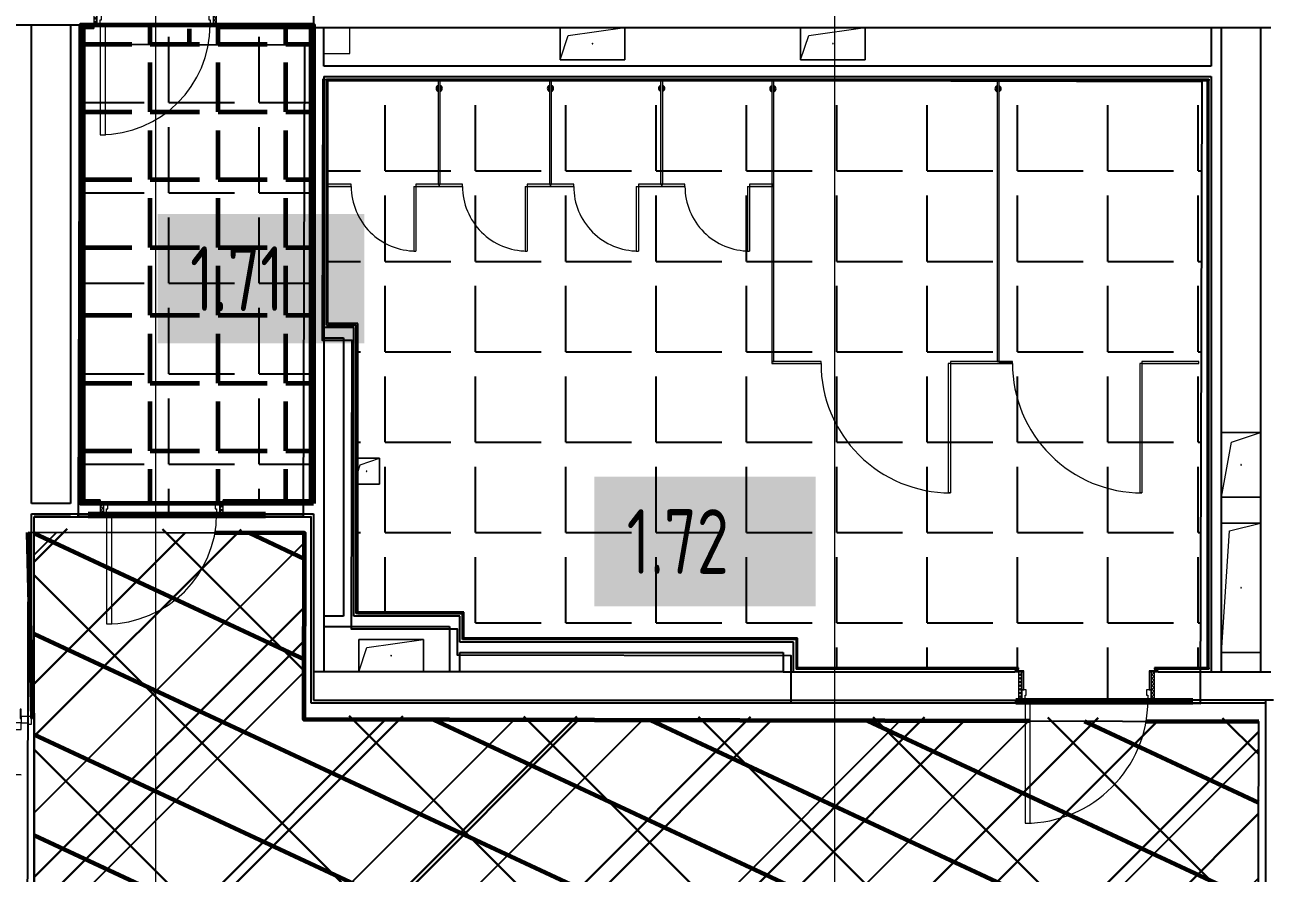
# Model space of a CAD drawing. Header units: millimetres. Extents: x -164500 to 426394, y -23753 to 102118.
# Drawn here: x 109763 to 119374, y 3708 to 10264 of the extents above; entities that cross this region are included whole.
import ezdxf

# ---------------------------------------------------------------- set-up
doc = ezdxf.new("R2010")
doc.units = ezdxf.units.MM
for name, color, linetype, lineweight in [('0) шлифовка', 5, 'Continuous', 60), ('1.4) Плинтус ПЛ-4', 6, 'Continuous', 60), ('284 стык. профилей', 1, 'Continuous', 120), ('459 плитка КР3', 150, 'Continuous', 60), ('5.2) Л-1 Линолеум', 100, 'Continuous', 30), ('7.1) НЗ Стяжка на теплый пол', 160, 'Continuous', 30), ('A-DOOR-2', 7, 'Continuous', 5), ('A-DOOR-FRAM-2', 7, 'Continuous', 5), ('A-FLOR', 7, 'Continuous', 9), ('A-GENM', 7, 'Continuous', 9), ('A-GENM-1', 7, 'Continuous', 20), ('Оси', 7, 'Continuous', 9)]:
    doc.layers.add(name, color=color, linetype=linetype, lineweight=lineweight)
for name, color, linetype in [('1.1) плитка  КР1', 40, 'Continuous'), ('1.2) плитка КР3', 160, 'Continuous'), ('2) защита вин плитк', 6, 'Continuous'), ('3.2.1) Нал-ой пол 4 вып', 3, 'Continuous')]:
    doc.layers.add(name, color=color, linetype=linetype)
doc.layers.add('A-DOOR-1', color=7, linetype='Continuous', lineweight=5, true_color=0xc0c0c0)
doc.layers.add('A-DOOR-FRAM-1', color=7, linetype='Continuous', lineweight=5, true_color=0xc0c0c0)
doc.styles.add('СПДС', font='ГОСТ тип А.ttf', dxfattribs={"width": 0.9})

# ---------------------------------------------------------------- blocks, each defined once
blk = doc.blocks.new('110_Дверь_СКБ_1Ст_Внутренняя1 - Д-8 950x2100h_охрана-V22-Объем проектирования 1 этажа')
at = {"layer": 'A-DOOR-2'}
h = blk.add_hatch(dxfattribs=at)
h.set_pattern_fill('FP_33', color=256, style=0, pattern_type=2)
h.set_pattern_definition([(135, (1826.41, 164.685), (-14.14214, -14.14214), []), (225, (1826.41, 164.685), (14.14214, -14.14214), [])])
h.paths.add_polyline_path([(487.5, 100), (462.5, 100), (462.5, -100), (487.5, -100), (487.5, 13.7)])
at = {"layer": 'A-DOOR-FRAM-2'}
h = blk.add_hatch(dxfattribs=at)
h.set_pattern_fill('FP_34', color=256, style=0, pattern_type=2)
h.set_pattern_definition([(45, (-296.384, 164.685), (-14.1421, 14.1421), []), (135, (-296.384, 164.685), (-14.1421, -14.1421), [])])
h.paths.add_polyline_path([(-437.5, 100), (-462.5, 100), (-462.5, -100), (-437.5, -100), (-437.5, 16.5)])
at = {"layer": 'A-DOOR-1'}
for p, q in [((437.5, 950), (397.5, 950)), ((397.5, 950), (397.5, 100)), ((437.5, 100), (437.5, 950)), ((397.5, 100), (437.5, 100))]:
    blk.add_line(p, q, dxfattribs=at)
blk.add_arc((437.5, 100), 850, 90, 180, dxfattribs=at)
at = {"layer": 'A-DOOR-FRAM-1'}
for p, q in [((-422.5, 108), (-492.5, 108)), ((-492.5, 108), (-492.5, 100)), ((-492.5, 100), (-422.5, 100)), ((-437.5, 100), (-462.5, 100)), ((-462.5, 100), (-462.5, -100)), ((-412.5, 100), (-437.5, 100)), ((-437.5, 100), (-437.5, 20)), ((-437.5, -100), (-437.5, 100)), ((-422.5, 100), (-437.5, 100)), ((-437.5, 100), (-437.5, 99)), ((-437.5, 99), (-422.5, 99)), ((-422.5, 100), (-422.5, 108)), ((-422.5, 99), (-422.5, 100)), ((-412.5, 60), (-412.5, 100)), ((437.5, 100), (437.5, 60)), ((462.5, 100), (437.5, 100)), ((517.5, 108), (447.5, 108)), ((447.5, 108), (447.5, 100)), ((462.5, 100), (447.5, 100)), ((447.5, 100), (447.5, 99)), ((447.5, 100), (517.5, 100)), ((447.5, 99), (462.5, 99)), ((462.5, 20), (462.5, 100)), ((487.5, 100), (462.5, 100)), ((462.5, 100), (462.5, -100)), ((462.5, 99), (462.5, 100)), ((487.5, -100), (487.5, 100)), ((517.5, 100), (517.5, 108)), ((-437.5, 20), (-402.5, 20)), ((-422.5, 20), (-437.5, 20)), ((-437.5, 20), (-437.5, -100)), ((-422.5, -100), (-422.5, 20)), ((-402.5, 60), (-412.5, 60)), ((-402.5, 20), (-402.5, 60)), ((437.5, 60), (427.5, 60)), ((427.5, 60), (427.5, 20)), ((427.5, 20), (462.5, 20)), ((462.5, 20), (447.5, 20)), ((447.5, 20), (447.5, -100)), ((462.5, -100), (462.5, 20)), ((-422.5, -100), (-492.5, -100)), ((-492.5, -100), (-492.5, -108)), ((-492.5, -108), (-422.5, -108)), ((-462.5, -100), (-437.5, -100)), ((-437.5, -100), (-422.5, -100)), ((-422.5, -108), (-422.5, -100)), ((447.5, -100), (462.5, -100)), ((517.5, -100), (447.5, -100)), ((447.5, -100), (447.5, -108)), ((447.5, -108), (517.5, -108)), ((462.5, -100), (487.5, -100)), ((517.5, -108), (517.5, -100))]:
    blk.add_line(p, q, dxfattribs=at)
blk = doc.blocks.new('110_Дверь_СКБ_1Ст_Внутренняя1 - Д-8 950x2100h_охрана-32224770-Объем проектирования 1 этажа')
at = {"layer": 'A-DOOR-2'}
h = blk.add_hatch(dxfattribs=at)
h.set_pattern_fill('FP_35', color=256, style=0, pattern_type=2)
h.set_pattern_definition([(135, (1826.41, 104.685), (-14.14214, -14.14214), []), (225, (1826.41, 104.685), (14.14214, -14.14214), [])])
h.paths.add_polyline_path([(462.5, 40), (462.5, -40), (487.5, -40), (486.7, 40)])
at = {"layer": 'A-DOOR-FRAM-2'}
h = blk.add_hatch(dxfattribs=at)
h.set_pattern_fill('FP_36', color=256, style=0, pattern_type=2)
h.set_pattern_definition([(45, (-296.384, 104.685), (-14.1421, 14.1421), []), (135, (-296.384, 104.685), (-14.1421, -14.1421), [])])
h.paths.add_polyline_path([(-437.5, 40), (-462.5, 40), (-462.5, -40), (-437.5, -39.4), (-437.5, 39.4)])
at = {"layer": 'A-DOOR-1'}
for p, q in [((437.5, 890), (397.5, 890)), ((397.5, 890), (397.5, 40)), ((437.5, 40), (437.5, 890)), ((397.5, 40), (437.5, 40))]:
    blk.add_line(p, q, dxfattribs=at)
blk.add_arc((437.5, 40), 850, 90, 180, dxfattribs=at)
at = {"layer": 'A-DOOR-FRAM-1'}
for p, q in [((-422.5, 48), (-492.5, 48)), ((-492.5, 48), (-492.5, 40)), ((-492.5, 40), (-422.5, 40)), ((-437.5, 40), (-462.5, 40)), ((-462.5, 40), (-462.5, -40)), ((-412.5, 40), (-437.5, 40)), ((-437.5, 40), (-437.5, -40)), ((-437.5, -40), (-437.5, 40)), ((-422.5, 40), (-437.5, 40)), ((-437.5, 40), (-437.5, 39)), ((-437.5, 39), (-422.5, 39)), ((-422.5, 40), (-422.5, 48)), ((-422.5, 39), (-422.5, 40)), ((-412.5, 0), (-412.5, 40)), ((-402.5, 0), (-412.5, 0)), ((-402.5, -40), (-402.5, 0)), ((437.5, 0), (427.5, 0)), ((427.5, 0), (427.5, -40)), ((437.5, 40), (437.5, 0)), ((462.5, 40), (437.5, 40)), ((517.5, 48), (447.5, 48)), ((447.5, 48), (447.5, 40)), ((462.5, 40), (447.5, 40)), ((447.5, 40), (447.5, 39)), ((447.5, 40), (517.5, 40)), ((447.5, 39), (462.5, 39)), ((462.5, -40), (462.5, 40)), ((487.5, 40), (462.5, 40)), ((462.5, 40), (462.5, -40)), ((462.5, 39), (462.5, 40)), ((487.5, -40), (487.5, 40)), ((517.5, 40), (517.5, 48)), ((-422.5, -40), (-492.5, -40)), ((-492.5, -40), (-492.5, -48)), ((-492.5, -48), (-422.5, -48)), ((-462.5, -40), (-437.5, -40)), ((-422.5, -39), (-437.5, -39)), ((-437.5, -39), (-437.5, -40)), ((-437.5, -40), (-402.5, -40)), ((-437.5, -40), (-422.5, -40)), ((-422.5, -40), (-422.5, -39)), ((-422.5, -48), (-422.5, -40)), ((427.5, -40), (462.5, -40)), ((462.5, -39), (447.5, -39)), ((447.5, -39), (447.5, -40)), ((447.5, -40), (462.5, -40)), ((517.5, -40), (447.5, -40)), ((447.5, -40), (447.5, -48)), ((447.5, -48), (517.5, -48)), ((462.5, -40), (462.5, -39)), ((462.5, -40), (487.5, -40)), ((517.5, -48), (517.5, -40))]:
    blk.add_line(p, q, dxfattribs=at)
blk = doc.blocks.new('GM_Отверстие прямоугольное _в плите_ - Отверстие-V82-Объем проектирования 1 этажа')
at = {"layer": 'A-GENM'}
for p, q in [((-250, -125), (-250, 125)), ((-250, 125), (250, 125)), ((250, 125), (-250, 125)), ((-250, 125), (-250, -125)), ((-187.5, 62.5), (250, 125)), ((250, 125), (250, -125)), ((250, -125), (250, 125)), ((-250, -125), (-187.5, 62.5))]:
    blk.add_line(p, q, dxfattribs=at)
for start, end in [(360, 180), (180, 360)]:
    blk.add_arc((0, 0), 2.5, start, end, dxfattribs=at)
blk = doc.blocks.new('GM_Отверстие прямоугольное _в плите_ - Отверстие-V81-Объем проектирования 1 этажа')
at = {"layer": 'A-GENM'}
for p, q in [((-250, -125), (-250, 125)), ((-250, 125), (-250, -125)), ((-187.5, 62.5), (250, 125)), ((250, 125), (250, -125)), ((250, -125), (250, 125)), ((-250, -125), (-187.5, 62.5)), ((250, -125), (-250, -125)), ((-250, -125), (250, -125))]:
    blk.add_line(p, q, dxfattribs=at)
for start, end in [(360, 180), (180, 360)]:
    blk.add_arc((0, 0), 2.5, start, end, dxfattribs=at)
blk = doc.blocks.new('GM_Отверстие прямоугольное _в плите_ - Отверстие-V128-Объем проектирования 1 этажа')
at = {"layer": 'A-GENM'}
for p, q in [((-69, 100), (100, 100)), ((100, 100), (-69, 100)), ((-50, 50), (100, 100)), ((100, 100), (100, -100)), ((100, -100), (100, 100)), ((-69, -7), (-50, 50)), ((100, -100), (-69, -100)), ((-69, -100), (100, -100))]:
    blk.add_line(p, q, dxfattribs=at)
for start, end in [(360, 180), (180, 360)]:
    blk.add_arc((0, 0), 2.5, start, end, dxfattribs=at)
blk = doc.blocks.new('GM_Отверстие прямоугольное _в плите_ - Отверстие-V162-Объем проектирования 1 этажа')
at = {"layer": 'A-GENM'}
for p, q in [((-150, 250), (150, 250)), ((150, 250), (-150, 250)), ((-75, 175), (150, 250)), ((-150, -250), (-75, 175)), ((150, -250), (-150, -250)), ((-150, -250), (150, -250))]:
    blk.add_line(p, q, dxfattribs=at)
for start, end in [(360, 180), (180, 360)]:
    blk.add_arc((0, 0), 2.5, start, end, dxfattribs=at)
blk = doc.blocks.new('GM_Отверстие прямоугольное _в плите_ - Отверстие-V163-Объем проектирования 1 этажа')
at = {"layer": 'A-GENM'}
for p, q in [((-150, 500), (150, 500)), ((150, 500), (-150, 500)), ((-90, 440), (150, 500)), ((-150, -500), (-90, 440)), ((150, -500), (-150, -500)), ((-150, -500), (150, -500))]:
    blk.add_line(p, q, dxfattribs=at)
for start, end in [(360, 180), (180, 360)]:
    blk.add_arc((0, 0), 2.5, start, end, dxfattribs=at)
blk = doc.blocks.new('110_Дверь_СКБ_2Ст - Д-5_п_ Из игровой в коридор-32215844-Объем проектирования 1 этажа')
at = {"layer": 'A-DOOR-1'}
for p, q in [((-637.5, 940), (-637.5, 40)), ((-587.5, 940), (-637.5, 940)), ((-587.5, 40), (-587.5, 940)), ((662.5, 440), (612.5, 440)), ((612.5, 440), (612.5, 40)), ((662.5, 40), (662.5, 440)), ((-637.5, 40), (-587.5, 40)), ((612.5, 40), (662.5, 40))]:
    blk.add_line(p, q, dxfattribs=at)
for centre, radius, start, end in [((-637.5, 40), 900, 0, 90), ((662.5, 40), 400, 90, 180)]:
    blk.add_arc(centre, radius, start, end, dxfattribs=at)
at = {"layer": 'A-DOOR-FRAM-1'}
for p, q in [((-672.5, 48), (-742.5, 48)), ((-742.5, 48), (-742.5, 40)), ((-742.5, 40), (-672.5, 40)), ((-637.5, 40), (-687.5, 40)), ((-687.5, 40), (-687.5, -40)), ((-672.5, 40), (-672.5, 48)), ((-637.5, -10), (-637.5, 40)), ((662.5, 40), (662.5, -10)), ((712.5, 40), (662.5, 40)), ((767.5, 48), (697.5, 48)), ((697.5, 48), (697.5, 40)), ((697.5, 40), (767.5, 40)), ((712.5, -40), (712.5, 40)), ((767.5, 40), (767.5, 48)), ((-672.5, -40), (-742.5, -40)), ((-742.5, -40), (-742.5, -48)), ((-742.5, -48), (-672.5, -48)), ((-672.5, -39), (-687.5, -39)), ((-687.5, -39), (-687.5, -40)), ((-687.5, -40), (-627.5, -40)), ((-687.5, -40), (-672.5, -40)), ((-672.5, -40), (-672.5, -39)), ((-672.5, -48), (-672.5, -40)), ((-627.5, -10), (-637.5, -10)), ((-627.5, -40), (-627.5, -10)), ((662.5, -10), (652.5, -10)), ((652.5, -10), (652.5, -40)), ((652.5, -40), (712.5, -40)), ((712.5, -39), (697.5, -39)), ((697.5, -39), (697.5, -40)), ((697.5, -40), (712.5, -40)), ((767.5, -40), (697.5, -40)), ((697.5, -40), (697.5, -48)), ((697.5, -48), (767.5, -48)), ((712.5, -40), (712.5, -39)), ((767.5, -48), (767.5, -40))]:
    blk.add_line(p, q, dxfattribs=at)
blk = doc.blocks.new('110_Дверь_СКБ_1Ст_Внутренняя1 - Д-7а_л__950x2100h_Туалет-V215-Объем проектирования 1 этажа')
at = {"layer": 'A-DOOR-2'}
h = blk.add_hatch(dxfattribs=at)
h.set_pattern_fill('FP_37', color=256, style=0, pattern_type=2)
h.set_pattern_definition([(135, (1776.41, 174.685), (-14.14214, -14.14214), []), (225, (1776.41, 174.685), (14.14214, -14.14214), [])])
h.paths.add_polyline_path([(512.5, 110), (512.5, -110), (537.5, -110), (537.5, 110)])
at = {"layer": 'A-DOOR-FRAM-2'}
h = blk.add_hatch(dxfattribs=at)
h.set_pattern_fill('FP_38', color=256, style=0, pattern_type=2)
h.set_pattern_definition([(45, (-346.384, 174.685), (-14.1421, 14.1421), []), (135, (-346.384, 174.685), (-14.1421, -14.1421), [])])
h.paths.add_polyline_path([(-512.5, 110), (-512.5, -110), (-487.5, -108.8), (-487.5, 110)])
at = {"layer": 'A-DOOR-1'}
for p, q in [((487.5, 1060), (447.5, 1060)), ((447.5, 1060), (447.5, 110)), ((487.5, 110), (487.5, 1060)), ((447.5, 110), (487.5, 110))]:
    blk.add_line(p, q, dxfattribs=at)
blk.add_arc((487.5, 110), 950, 90, 180, dxfattribs=at)
at = {"layer": 'A-DOOR-FRAM-1'}
for p, q in [((-472.5, 118), (-542.5, 118)), ((-542.5, 118), (-542.5, 110)), ((-542.5, 110), (-472.5, 110)), ((-487.5, 110), (-512.5, 110)), ((-512.5, 110), (-512.5, -110)), ((-462.5, 110), (-487.5, 110)), ((-487.5, 110), (-487.5, 30)), ((-487.5, -110), (-487.5, 110)), ((-472.5, 110), (-487.5, 110)), ((-487.5, 110), (-487.5, 109)), ((-487.5, 109), (-472.5, 109)), ((-472.5, 110), (-472.5, 118)), ((-472.5, 109), (-472.5, 110)), ((-462.5, 70), (-462.5, 110)), ((487.5, 110), (487.5, 70)), ((512.5, 110), (487.5, 110)), ((567.5, 118), (497.5, 118)), ((497.5, 118), (497.5, 110)), ((512.5, 110), (497.5, 110)), ((497.5, 110), (497.5, 109)), ((497.5, 110), (567.5, 110)), ((497.5, 109), (512.5, 109)), ((512.5, 30), (512.5, 110)), ((537.5, 110), (512.5, 110)), ((512.5, 110), (512.5, -110)), ((512.5, 109), (512.5, 110)), ((537.5, -110), (537.5, 110)), ((567.5, 110), (567.5, 118)), ((-487.5, 30), (-452.5, 30)), ((-472.5, 30), (-487.5, 30)), ((-487.5, 30), (-487.5, -110)), ((-472.5, -110), (-472.5, 30)), ((-452.5, 70), (-462.5, 70)), ((-452.5, 30), (-452.5, 70)), ((487.5, 70), (477.5, 70)), ((477.5, 70), (477.5, 30)), ((477.5, 30), (512.5, 30)), ((512.5, 30), (497.5, 30)), ((497.5, 30), (497.5, -110)), ((512.5, -110), (512.5, 30)), ((-472.5, -110), (-542.5, -110)), ((-542.5, -110), (-542.5, -118)), ((-542.5, -118), (-472.5, -118)), ((-512.5, -110), (-487.5, -110)), ((-487.5, -110), (-472.5, -110)), ((-472.5, -118), (-472.5, -110)), ((497.5, -110), (512.5, -110)), ((567.5, -110), (497.5, -110)), ((497.5, -110), (497.5, -118)), ((497.5, -118), (567.5, -118)), ((512.5, -110), (537.5, -110)), ((567.5, -118), (567.5, -110))]:
    blk.add_line(p, q, dxfattribs=at)
blk = doc.blocks.new('131_Сантехническая перегородка_Дверь 5 - СД-1-V254-Объем проектирования 1 этажа')
at = {"layer": 'A-GENM'}
for points in [[(70, 8), (70, -8), (250, -8), (250, 8), (78, 8)], [(922, 8), (750, 8), (750, -8), (930, -8), (930, 8)]]:
    blk.add_hatch(color=256, dxfattribs=at).paths.add_polyline_path(points)
at = {"layer": 'A-DOOR-1'}
for p, q in [((266, 508), (250, 508)), ((250, 8), (250, 508)), ((266, 8), (266, 508)), ((266, 8), (250, 8))]:
    blk.add_line(p, q, dxfattribs=at)
blk.add_arc((250, 8), 500, 360, 90, dxfattribs=at)
at = {"layer": 'A-GENM-1'}
for p, q in [((250, 8), (70, 8)), ((70, 8), (70, -8)), ((250, -8), (250, 8)), ((930, 8), (750, 8)), ((750, 8), (750, -8)), ((930, -8), (930, 8)), ((70, -8), (250, -8)), ((750, -8), (930, -8))]:
    blk.add_line(p, q, dxfattribs=at)
blk = doc.blocks.new('131_Сантехническая перегородка_Дверь 5 - СД-1-V255-Объем проектирования 1 этажа')
at = {"layer": 'A-GENM'}
for points in [[(78, 8), (78, -8), (250, -8), (250, 8)], [(750, 8), (750, -8), (930, -8), (930, 8), (922, 8)]]:
    blk.add_hatch(color=256, dxfattribs=at).paths.add_polyline_path(points)
at = {"layer": 'A-DOOR-1'}
for p, q in [((266, 508), (250, 508)), ((250, 8), (250, 508)), ((266, 8), (266, 508)), ((266, 8), (250, 8))]:
    blk.add_line(p, q, dxfattribs=at)
blk.add_arc((250, 8), 500, 360, 90, dxfattribs=at)
at = {"layer": 'A-GENM-1'}
for p, q in [((250, 8), (70, 8)), ((70, 8), (70, -8)), ((250, -8), (250, 8)), ((930, 8), (750, 8)), ((750, 8), (750, -8)), ((930, -8), (930, 8)), ((70, -8), (250, -8)), ((750, -8), (930, -8))]:
    blk.add_line(p, q, dxfattribs=at)
blk = doc.blocks.new('131_Сантехническая перегородка 6 - СП-1-30839354-Объем проектирования 1 этажа')
at = {"layer": 'A-GENM'}
blk.add_hatch(color=256, dxfattribs=at).paths.add_polyline_path([(800, 8), (0, 8), (0, -8), (800, -8)])
at = {"layer": 'A-GENM', "flags": 128}
for points in [[(71.5, 8), (71.1, 8.5), (70.8, 9), (70.4, 9.5), (70, 9.9), (69.6, 10.4), (69.2, 10.8), (68.8, 11.2), (68.3, 11.6), (67.8, 12), (67.3, 12.3), (66.8, 12.7), (66.3, 13), (65.8, 13.3), (65.3, 13.6), (64.7, 13.8), (64.2, 14), (63.6, 14.3), (63, 14.4), (62.4, 14.6), (61.9, 14.7), (61.3, 14.9), (60.7, 14.9), (60.1, 15), (59.5, 15.1), (58.9, 15.1), (58.3, 15.1), (57.7, 15), (57.1, 15), (56.5, 14.9), (55.9, 14.8), (55.3, 14.7), (54.7, 14.5), (54.1, 14.4), (53.5, 14.2), (53, 13.9), (52.4, 13.7), (51.9, 13.4), (51.4, 13.2), (50.8, 12.9), (50.3, 12.5), (49.8, 12.2), (49.3, 11.8), (48.9, 11.4), (48.4, 11), (48, 10.6), (47.6, 10.2), (47.2, 9.7), (46.8, 9.3), (46.4, 8.8), (46.1, 8.3), (45.9, 8)], [(45.9, -8), (46.3, -8.5), (46.6, -9), (47, -9.5), (47.4, -9.9), (47.8, -10.4), (48.2, -10.8), (48.6, -11.2), (49.1, -11.6), (49.6, -12), (50, -12.3), (50.5, -12.7), (51.1, -13), (51.6, -13.3), (52.1, -13.6), (52.7, -13.8), (53.2, -14), (53.8, -14.3), (54.4, -14.4), (54.9, -14.6), (55.5, -14.7), (56.1, -14.9), (56.7, -14.9), (57.3, -15), (57.9, -15.1), (58.5, -15.1), (59.1, -15.1), (59.7, -15), (60.3, -15), (60.9, -14.9), (61.5, -14.8), (62.1, -14.7), (62.7, -14.5), (63.3, -14.4), (63.8, -14.2), (64.4, -13.9), (65, -13.7), (65.5, -13.4), (66, -13.2), (66.6, -12.9), (67.1, -12.5), (67.6, -12.2), (68, -11.8), (68.5, -11.4), (69, -11), (69.4, -10.6), (69.8, -10.2), (70.2, -9.7), (70.6, -9.3), (70.9, -8.8), (71.3, -8.3), (71.5, -8)]]:
    blk.add_lwpolyline(points, dxfattribs=at)
at = {"layer": 'A-GENM'}
for radius, start, end in [(24.6, 19.91127, 160.08873), (17.6, 28.97309, 151.02691), (15.1, 33.78108, 146.21892), (24.6, 199.91127, 340.08873), (17.6, 208.97309, 331.02691), (15.1, 213.78108, 326.21892)]:
    blk.add_arc((58.7, 0), radius, start, end, dxfattribs=at)
at = {"layer": 'A-GENM-1'}
for p, q in [((800, 8), (0, 8)), ((0, 8), (0, -8)), ((800, -8), (800, 8)), ((0, -8), (800, -8))]:
    blk.add_line(p, q, dxfattribs=at)
blk = doc.blocks.new('131_Сантехническая перегородка 7 - СП-1-30858579-Объем проектирования 1 этажа')
at = {"layer": 'A-GENM'}
blk.add_hatch(color=256, dxfattribs=at).paths.add_polyline_path([(2165.9, -8), (2165.9, 8), (-4.1, 8), (-4.1, -8), (1884.9, -8)])
at = {"layer": 'A-GENM', "flags": 128}
for points in [[(71.5, 8), (71.1, 8.5), (70.8, 9), (70.4, 9.5), (70, 9.9), (69.6, 10.4), (69.2, 10.8), (68.8, 11.2), (68.3, 11.6), (67.8, 12), (67.3, 12.3), (66.8, 12.7), (66.3, 13), (65.8, 13.3), (65.3, 13.6), (64.7, 13.8), (64.2, 14), (63.6, 14.3), (63, 14.4), (62.4, 14.6), (61.9, 14.7), (61.3, 14.9), (60.7, 14.9), (60.1, 15), (59.5, 15.1), (58.9, 15.1), (58.3, 15.1), (57.7, 15), (57.1, 15), (56.5, 14.9), (55.9, 14.8), (55.3, 14.7), (54.7, 14.5), (54.1, 14.4), (53.5, 14.2), (53, 13.9), (52.4, 13.7), (51.9, 13.4), (51.4, 13.2), (50.8, 12.9), (50.3, 12.5), (49.8, 12.2), (49.3, 11.8), (48.9, 11.4), (48.4, 11), (48, 10.6), (47.6, 10.2), (47.2, 9.7), (46.8, 9.3), (46.4, 8.8), (46.1, 8.3), (45.9, 8)], [(45.9, -8), (46.3, -8.5), (46.6, -9), (47, -9.5), (47.4, -9.9), (47.8, -10.4), (48.2, -10.8), (48.6, -11.2), (49.1, -11.6), (49.6, -12), (50, -12.3), (50.5, -12.7), (51.1, -13), (51.6, -13.3), (52.1, -13.6), (52.7, -13.8), (53.2, -14), (53.8, -14.3), (54.4, -14.4), (54.9, -14.6), (55.5, -14.7), (56.1, -14.9), (56.7, -14.9), (57.3, -15), (57.9, -15.1), (58.5, -15.1), (59.1, -15.1), (59.7, -15), (60.3, -15), (60.9, -14.9), (61.5, -14.8), (62.1, -14.7), (62.7, -14.5), (63.3, -14.4), (63.8, -14.2), (64.4, -13.9), (65, -13.7), (65.5, -13.4), (66, -13.2), (66.6, -12.9), (67.1, -12.5), (67.6, -12.2), (68, -11.8), (68.5, -11.4), (69, -11), (69.4, -10.6), (69.8, -10.2), (70.2, -9.7), (70.6, -9.3), (70.9, -8.8), (71.3, -8.3), (71.5, -8)]]:
    blk.add_lwpolyline(points, dxfattribs=at)
at = {"layer": 'A-GENM'}
for radius, start, end in [(24.6, 19.91127, 160.08873), (17.6, 28.97309, 151.02691), (15.1, 33.78108, 146.21892), (24.6, 199.91127, 340.08873), (17.6, 208.97309, 331.02691), (15.1, 213.78108, 326.21892)]:
    blk.add_arc((58.7, 0), radius, start, end, dxfattribs=at)
at = {"layer": 'A-GENM-1'}
for p, q in [((2165.9, 8), (-4.1, 8)), ((-4.1, 8), (-4.1, -8)), ((2165.9, -8), (2165.9, 8)), ((-4.1, -8), (2165.9, -8))]:
    blk.add_line(p, q, dxfattribs=at)
blk = doc.blocks.new('131_Сантехническая перегородка_Дверь МГН - СД-1-30883454-Объем проектирования 1 этажа')
at = {"layer": 'A-GENM'}
for points in [[(-366.5, 8), (-370, 8), (-370, -8), (10, -8), (10, 8), (-350.5, 8)], [(1390, 8), (1010, 8), (1010, -8), (1390, -8)]]:
    blk.add_hatch(color=256, dxfattribs=at).paths.add_polyline_path(points)
at = {"layer": 'A-DOOR-1'}
for p, q in [((10, 1008), (26, 1008)), ((10, 8), (10, 1008)), ((26, 8), (26, 1008)), ((10, 8), (26, 8))]:
    blk.add_line(p, q, dxfattribs=at)
blk.add_arc((10, 8), 1000, 360, 90, dxfattribs=at)
at = {"layer": 'A-GENM-1'}
for p, q in [((10, 8), (-370, 8)), ((-370, 8), (-370, -8)), ((10, -8), (10, 8)), ((1390, 8), (1010, 8)), ((1010, 8), (1010, -8)), ((1390, -8), (1390, 8)), ((-370, -8), (10, -8)), ((1010, -8), (1390, -8))]:
    blk.add_line(p, q, dxfattribs=at)
blk = doc.blocks.new('131_Сантехническая перегородка_Дверь МГН 2 - СД-1-V256-Объем проектирования 1 этажа')
at = {"layer": 'A-GENM'}
for points in [[(-304.6, 8), (-430, 8), (-430, -8), (10, -8), (10, 8), (-87, 8)], [(1110, 8), (1010, 8), (1010, -8), (1110, -8), (1110, 5.9)]]:
    blk.add_hatch(color=256, dxfattribs=at).paths.add_polyline_path(points)
at = {"layer": 'A-DOOR-1'}
for p, q in [((10, 1008), (26, 1008)), ((10, 8), (10, 1008)), ((26, 8), (26, 1008)), ((10, 8), (26, 8))]:
    blk.add_line(p, q, dxfattribs=at)
blk.add_arc((10, 8), 1000, 360, 90, dxfattribs=at)
at = {"layer": 'A-GENM-1'}
for p, q in [((10, 8), (-430, 8)), ((-430, 8), (-430, -8)), ((10, -8), (10, 8)), ((1110, 8), (1010, 8)), ((1010, 8), (1010, -8)), ((1110, -8), (1110, 8)), ((-430, -8), (10, -8)), ((1010, -8), (1110, -8))]:
    blk.add_line(p, q, dxfattribs=at)

msp = doc.modelspace()

# ---------------------------------------------------------------- hatches: boundary and pattern name
at = {"layer": '0) шлифовка', "true_color": 0x2776bb}
h = msp.add_hatch(dxfattribs=at)
h.set_pattern_fill('ANSI31', color=152, scale=222, angle=110)
h.paths.add_polyline_path([(111921.778, 4895.76), (111925.158, 6335.756), (109835.702, 6340.661), (109835.702, 38.938), (112510.379, 38.938), (112510.889, 256.364), (112573.702, 256.217), (112573.702, 384.938), (112955.702, 384.938), (112955.702, 34.938), (113765.702, 34.938), (115960.379, 34.938), (115960.88, 248.265), (116023.702, 248.118), (116023.702, 384.938), (116495.702, 384.938), (116495.702, 34.938), (118894.702, 34.938), (118894.702, 38.938), (119290.397, 38.938), (119301.758, 4878.436)])
at = {"layer": '1.1) плитка  КР1'}
h = msp.add_hatch(dxfattribs=at)
h.set_pattern_fill('ANGLE', color=256, scale=100)
h.set_pattern_definition([(0, (110175.5, 10361.5), (0, 698.5), [508, -190.5]), (90, (110175.5, 10361.5), (-698.5, 4e-14), [508, -190.5])])
h.paths.add_polyline_path([(111926.013, 10107.764), (110223.702, 10111.76), (110223.702, 6592.938), (110344.702, 6592.938), (110344.702, 6583.938), (110214.702, 6583.938), (110214.702, 10111.781), (110194.702, 10111.828), (110194.702, 6563.938), (110314.702, 6563.938), (110314.702, 6571.938), (110384.702, 6571.938), (110384.702, 6563.938), (110404.702, 6563.938), (110404.702, 6523.938), (110394.702, 6523.938), (110394.702, 6483.938), (110384.702, 6483.938), (110384.702, 6475.938), (110314.702, 6475.938), (110314.702, 6483.938), (110175.501, 6483.938), (110175.468, 6469.863), (111917.463, 6465.774), (111917.506, 6483.938), (111324.702, 6483.938), (111324.702, 6475.938), (111254.702, 6475.938), (111254.702, 6483.938), (111244.702, 6483.938), (111244.702, 6523.938), (111234.702, 6523.938), (111234.702, 6563.938), (111254.702, 6563.938), (111254.702, 6571.938), (111324.702, 6571.938), (111324.702, 6563.938), (111917.694, 6563.938), (111917.741, 6583.938), (111294.702, 6583.938), (111294.702, 6592.938), (111917.762, 6592.938)])
h.paths.add_polyline_path([(111965.702, 10234.938), (111244.702, 10234.938), (111244.702, 10243.938), (111244.702, 10255.938), (111204.702, 10255.938), (111204.702, 10263.938), (111194.702, 10263.938), (111194.702, 10303.938), (111184.702, 10303.938), (111184.702, 10343.938), (111204.702, 10343.938), (111204.702, 10359.458), (110334.702, 10361.5), (110334.702, 10343.938), (110354.702, 10343.938), (110354.702, 10303.938), (110344.702, 10303.938), (110344.702, 10263.938), (110334.702, 10263.938), (110334.702, 10255.938), (110294.702, 10255.938), (110294.702, 10243.938), (110294.702, 10234.938), (110223.702, 10234.938), (110223.702, 10111.76), (111926.013, 10107.764), (111917.762, 6592.938), (111965.702, 6592.938)])
at = {"layer": '1.2) плитка КР3'}
h = msp.add_hatch(dxfattribs=at)
h.set_pattern_fill('ANGLE', color=256, scale=100)
h.set_pattern_definition([(0, (94385.7, 9832.94), (0, 698.5), [508, -190.5]), (90, (94385.7, 9832.94), (-698.5, 4e-14), [508, -190.5])])
h.paths.add_polyline_path([(118863.05, 9824.959), (115464.059, 9832.938), (112105.702, 9832.938), (112105.702, 7954.938), (112335.702, 7954.938), (112335.702, 6913.938), (112504.702, 6913.938), (112504.702, 6713.938), (112335.702, 6713.938), (112335.702, 5724.938), (113155.702, 5724.938), (113155.702, 5524.938), (115735.702, 5524.938), (115735.702, 5294.938), (117444.702, 5294.938), (117484.702, 5271.938), (117484.702, 5123.938), (117504.702, 5123.938), (117504.702, 5083.938), (117489.322, 5022.419), (118852.397, 5019.22), (118852.406, 5022.938), (118494.702, 5022.938), (118444.702, 5039.188), (118444.702, 5083.938), (118434.702, 5083.938), (118434.702, 5123.938), (118454.702, 5123.938), (118454.702, 5263.938), (118454.702, 5271.938), (118494.702, 5271.938), (118494.702, 5294.938), (118853.009, 5294.938)])
at = {"layer": '2) защита вин плитк'}
h = msp.add_hatch(dxfattribs=at)
h.set_pattern_fill('ANSI31', color=256, scale=222)
h.paths.add_polyline_path([(119301.758, 4878.436), (111921.778, 4895.76), (111925.158, 6335.756), (109835.702, 6340.661), (109835.702, 38.938), (112510.379, 38.938), (112510.889, 256.364), (112573.702, 256.217), (112573.702, 384.938), (112955.702, 384.938), (112955.702, 34.938), (113765.702, 34.938), (115960.379, 34.938), (115960.88, 248.265), (116023.702, 248.118), (116023.702, 384.938), (116495.702, 384.938), (116495.702, 34.938), (118894.702, 34.938), (118894.702, 38.938), (119290.397, 38.938)])
at = {"layer": '3.2.1) Нал-ой пол 4 вып'}
h = msp.add_hatch(dxfattribs=at)
h.set_pattern_fill('ANSI31', color=256, scale=300)
h.paths.add_polyline_path([(119301.758, 4906.272), (111921.778, 4923.596), (111925.158, 6363.592), (109835.702, 6368.497), (109835.702, 66.774), (112510.379, 66.774), (112510.889, 284.2), (112573.702, 284.053), (112573.702, 412.774), (112955.702, 412.774), (112955.702, 62.774), (113765.702, 62.774), (115960.379, 62.774), (115960.88, 276.102), (116023.702, 275.954), (116023.702, 412.774), (116495.702, 412.774), (116495.702, 62.774), (118894.702, 62.774), (118894.702, 66.774), (119290.397, 66.774)])
at = {"layer": '459 плитка КР3'}
h = msp.add_hatch(dxfattribs=at)
h.set_pattern_fill('ANGLE', color=256, scale=75)
h.set_pattern_definition([(0, (205553.1, 26879), (0, 523.875), [381, -142.875]), (90, (205553.1, 26879), (-523.875, 3e-14), [381, -142.875])])
h.paths.add_polyline_path([(111994.702, 6563.938), (110194.702, 6563.938), (110194.702, 10263.938), (111994.702, 10263.938)])
h = msp.add_hatch(dxfattribs=at)
h.set_pattern_fill('ANGLE', color=256, scale=75)
h.set_pattern_definition([(0, (205855.35, 26740.83), (0, 523.875), [381, -142.875]), (90, (205855.35, 26740.83), (-523.875, 3e-14), [381, -142.875])])
h.paths.add_polyline_path([(111506.928, 10232.053), (110621.928, 10232.053), (110621.928, 10125.766), (111506.928, 10125.766)])
at = {"layer": '5.2) Л-1 Линолеум'}
h = msp.add_hatch(dxfattribs=at)
h.set_pattern_fill('ANSI37', color=256, scale=300)
h.paths.add_polyline_path([(119301.758, 4906.272), (111921.778, 4923.596), (111925.158, 6363.592), (109835.702, 6368.497), (109835.702, 66.774), (112510.379, 66.774), (112510.889, 284.2), (112573.702, 284.053), (112573.702, 412.774), (112955.702, 412.774), (112955.702, 62.774), (113765.702, 62.774), (115960.379, 62.774), (115960.88, 276.102), (116023.702, 275.954), (116023.702, 412.774), (116495.702, 412.774), (116495.702, 62.774), (118894.702, 62.774), (118894.702, 66.774), (119290.397, 66.774)])
at = {"layer": '7.1) НЗ Стяжка на теплый пол'}
h = msp.add_hatch(dxfattribs=at)
h.set_pattern_fill('ANSI31', color=256, scale=333)
h.paths.add_polyline_path([(111921.778, 4895.76), (111925.158, 6335.756), (109835.702, 6340.661), (109835.702, 38.938), (112510.379, 38.938), (112510.889, 256.364), (112573.702, 256.217), (112573.702, 384.938), (112955.702, 384.938), (112955.702, 34.938), (113765.702, 34.938), (115960.379, 34.938), (115960.88, 248.265), (116023.702, 248.118), (116023.702, 384.938), (116495.702, 384.938), (116495.702, 34.938), (118894.702, 34.938), (118894.702, 38.938), (119290.397, 38.938), (119301.758, 4878.436)])

# ---------------------------------------------------------------- linework, layer by layer
for p, q in [((111994.702, 10463.938), (111994.702, 6563.938)), ((109224.702, 10263.938), (110194.702, 10263.938)), ((109814.702, 6563.938), (109814.702, 10263.938)), ((110114.702, 10263.938), (110114.702, 6563.938)), ((110194.702, 6563.938), (110194.702, 10263.938)), ((110194.702, 10263.938), (110264.702, 10263.938)), ((110214.702, 10243.938), (110294.702, 10243.938)), ((110214.702, 6583.938), (110214.702, 10243.938)), ((110294.702, 10234.938), (110223.702, 10234.938)), ((110223.702, 10234.938), (110223.702, 6592.938)), ((110294.702, 10243.938), (110294.702, 10255.938)), ((110294.702, 10234.938), (110294.702, 10243.938)), ((111244.702, 10255.938), (111244.702, 10243.938)), ((111244.702, 10243.938), (111244.702, 10234.938)), ((111974.702, 10243.938), (111244.702, 10243.938)), ((111974.202, 10234.938), (111244.702, 10234.938)), ((111274.702, 10263.938), (111994.702, 10263.938)), ((111965.702, 6584.438), (111965.702, 10243.938)), ((111974.202, 10234.938), (111974.202, 10243.938)), ((111974.702, 6583.938), (111974.702, 10243.938)), ((111994.702, 10243.938), (119394.702, 10243.938)), ((112074.702, 9943.938), (112074.702, 10243.938)), ((118934.702, 10243.938), (118934.702, 9943.938)), ((119014.702, 5263.938), (119014.702, 10243.938)), ((119314.702, 10243.938), (119314.702, 5263.938)), ((118934.702, 9943.938), (112074.702, 9943.938)), ((112074.702, 9863.938), (118934.702, 9863.938)), ((112074.702, 9863.938), (112074.702, 5263.938)), ((112094.702, 7943.938), (112094.702, 9843.938)), ((112094.702, 9843.938), (118914.702, 9843.938)), ((112094.702, 9832.938), (118914.702, 9832.938)), ((112105.702, 7954.938), (112105.702, 9843.938)), ((118903.702, 9843.938), (118903.702, 5283.938)), ((118914.702, 9843.938), (118914.702, 9832.938)), ((118914.702, 5294.938), (118914.702, 9832.938)), ((118934.702, 9863.938), (118934.702, 5263.938)), ((112304.702, 7923.938), (112074.702, 7923.938)), ((112094.702, 7943.938), (112324.702, 7943.938)), ((112335.702, 7954.938), (112105.702, 7954.938)), ((112304.702, 5693.938), (112304.702, 7923.938)), ((112324.702, 5713.938), (112324.702, 7943.938)), ((112335.702, 5724.938), (112335.702, 7954.938)), ((112074.702, 7843.938), (112224.702, 7843.938)), ((112224.702, 7843.938), (112224.702, 5693.938)), ((110114.702, 6563.938), (109814.702, 6563.938)), ((110314.702, 6563.938), (110194.702, 6563.938)), ((110344.702, 6583.938), (110214.702, 6583.938)), ((110223.702, 6592.938), (110344.702, 6592.938)), ((110344.702, 6583.938), (110344.702, 6592.938)), ((111294.702, 6592.938), (111974.702, 6592.938)), ((111294.702, 6592.938), (111294.702, 6583.938)), ((111974.702, 6583.938), (111294.702, 6583.938)), ((111994.702, 6563.938), (111324.702, 6563.938)), ((111965.702, 6584.438), (111974.702, 6584.438)), ((109814.702, 6483.938), (110314.702, 6483.938)), ((109814.702, 4973.938), (109814.702, 6483.938)), ((109834.702, 6463.938), (109835.702, 6463.938)), ((110115.792, 6463.938), (109835.702, 6463.938)), ((109835.702, 34.938), (109835.702, 6462.938)), ((109835.702, 6462.938), (110344.702, 6462.938)), ((110344.702, 6462.938), (110344.702, 6463.938)), ((111294.702, 6463.938), (111294.702, 6462.938)), ((111294.702, 6462.938), (111973.702, 6462.938)), ((111324.702, 6483.938), (111994.702, 6483.938)), ((111973.702, 6463.938), (111974.702, 6463.938)), ((111973.702, 6462.938), (111973.702, 5022.938)), ((111994.702, 6483.938), (111994.702, 5043.938)), ((112224.702, 5693.938), (112074.702, 5693.938)), ((113124.702, 5693.938), (112304.702, 5693.938)), ((112335.702, 5713.938), (112324.702, 5713.938)), ((113155.702, 5724.938), (112335.702, 5724.938)), ((112335.702, 5713.938), (113144.702, 5713.938)), ((113124.702, 5493.938), (113124.702, 5693.938)), ((113144.702, 5513.938), (113144.702, 5713.938)), ((113155.702, 5513.938), (113155.702, 5724.938)), ((112074.702, 5613.938), (113044.702, 5613.938)), ((113044.702, 5613.938), (113044.702, 5263.938)), ((115704.702, 5493.938), (113124.702, 5493.938)), ((115735.702, 5524.938), (113144.702, 5524.938)), ((115724.702, 5513.938), (113144.702, 5513.938)), ((115704.702, 5263.938), (115704.702, 5493.938)), ((115724.702, 5513.938), (115724.702, 5294.938)), ((115735.702, 5283.938), (115735.702, 5524.938)), ((113124.702, 5413.938), (115624.702, 5413.938)), ((113124.702, 5263.938), (113124.702, 5413.938)), ((115624.702, 5413.938), (115624.702, 5263.938)), ((115724.702, 5294.938), (115724.702, 5283.938)), ((117444.702, 5294.938), (115724.702, 5294.938)), ((117444.702, 5283.938), (117444.702, 5294.938)), ((118914.702, 5294.938), (118494.702, 5294.938)), ((118494.702, 5294.938), (118494.702, 5283.938)), ((118914.702, 5294.938), (118914.702, 5283.938)), ((115624.702, 5263.938), (111994.702, 5263.938)), ((115624.702, 5263.938), (117414.702, 5263.938)), ((117444.702, 5283.938), (115724.702, 5283.938)), ((117444.702, 5283.938), (117444.702, 5283.938)), ((118914.702, 5283.938), (118494.702, 5283.938)), ((118524.702, 5263.938), (119394.702, 5263.938)), ((111973.702, 5022.938), (117444.702, 5022.938)), ((111994.702, 5043.938), (117414.702, 5043.938)), ((117444.702, 5022.938), (117444.702, 5023.938)), ((118494.702, 5023.938), (118494.702, 5022.938)), ((118494.702, 5022.938), (119353.702, 5022.938)), ((119415.702, 5043.938), (118524.702, 5043.938)), ((119353.702, 5023.938), (119354.702, 5023.938)), ((119353.702, 5022.938), (119353.702, 2843.938)), ((119354.702, 5043.938), (119354.702, 5023.938)), ((109834.702, 4943.938), (109834.702, 33.938))]:
    msp.add_line(p, q)
at = {"flags": 128}
for points in [[(111926.013, 10107.764), (110184.017, 10111.853), (110175.468, 6469.863), (111917.463, 6465.774)], [(118863.05, 9824.959), (112065.069, 9840.917), (112060.66, 7827.442), (112290.66, 7826.902), (112285.425, 5596.908), (113105.423, 5594.983), (113104.953, 5394.984), (115684.946, 5388.927), (115684.406, 5026.656), (118852.397, 5019.22)], [(109787.164, 6340.775), (109772.075, -87.208), (112510.067, -93.635), (112510.889, 256.364), (112892.888, 255.467), (112892.066, -94.532), (115960.058, -101.734), (115960.88, 248.265), (116432.878, 247.158), (116432.057, -102.842), (119290.049, -109.55), (119301.758, 4878.436), (111921.778, 4895.76), (111925.158, 6335.756)]]:
    msp.add_lwpolyline(points, close=True, dxfattribs=at)
at = {"layer": '1.4) Плинтус ПЛ-4', "flags": 128}
for points in [[(109822.702, 4903.938), (109787.164, 6340.775)], [(117534.702, 4882.584), (111921.778, 4895.76), (111925.158, 6335.756), (111231.972, 6337.383)], [(119301.758, 4878.436), (118430.534, 4880.481)]]:
    msp.add_lwpolyline(points, dxfattribs=at)
at = {"layer": '284 стык. профилей'}
for points in [[(110252.702, 6475.938), (111622.582, 6475.938)], [(117422.702, 5035.938), (118792.582, 5035.938)]]:
    msp.add_lwpolyline(points, dxfattribs=at)
at = {"layer": '459 плитка КР3'}
msp.add_lwpolyline([(111994.702, 6563.938), (110194.702, 6563.938), (110194.702, 10263.938), (111994.702, 10263.938)], close=True, dxfattribs=at)
at = {"layer": 'A-FLOR'}
for p, q in [((111244.702, 10255.938), (111244.702, 10243.938)), ((112274.702, 10043.938), (112274.702, 10243.938)), ((112074.702, 10043.938), (112274.702, 10043.938)), ((110344.702, 6571.938), (110344.702, 6583.938)), ((111294.702, 6583.938), (111294.702, 6571.938)), ((109834.702, 4943.938), (109834.702, 6463.938)), ((110115.792, 6463.938), (110394.702, 6463.938)), ((110344.702, 6463.938), (110344.702, 6475.938)), ((110434.702, 6463.938), (111973.702, 6463.938)), ((111294.702, 6475.938), (111294.702, 6463.938)), ((111974.702, 6463.938), (111974.702, 5023.938)), ((117444.702, 5271.938), (117444.702, 5283.938)), ((118494.702, 5283.938), (118494.702, 5271.938)), ((111974.702, 5023.938), (117494.702, 5023.938)), ((117444.702, 5023.938), (117444.702, 5035.938)), ((117534.702, 5023.938), (119353.702, 5023.938)), ((118494.702, 5035.938), (118494.702, 5023.938)), ((119354.702, 2788.938), (119354.702, 5023.938)), ((109822.702, 4943.938), (109834.702, 4943.938))]:
    msp.add_line(p, q, dxfattribs=at)
at = {"layer": 'Оси'}
for points in [[(110774.702, -2042.321), (110774.702, 2957.679), (110774.702, 16892.225), (110774.702, 21892.225)], [(116024.702, -2042.321), (116024.702, 2957.679), (116024.702, 16779.035), (116024.702, 21779.035)]]:
    msp.add_lwpolyline(points, dxfattribs=at)

# ---------------------------------------------------------------- block references
for name, p, rotation in [('110_Дверь_СКБ_1Ст_Внутренняя1 - Д-8 950x2100h_охрана-V22-Объем проектирования 1 этажа', (110782.202, 10363.938), 180), ('131_Сантехническая перегородка 6 - СП-1-30839354-Объем проектирования 1 этажа', (112965.702, 9831.938), 270.0000000000007), ('131_Сантехническая перегородка 6 - СП-1-30839354-Объем проектирования 1 этажа', (113825.702, 9831.938), 270.0000000000007), ('131_Сантехническая перегородка 6 - СП-1-30839354-Объем проектирования 1 этажа', (114685.702, 9831.938), 270.0000000000007), ('131_Сантехническая перегородка 7 - СП-1-30858579-Объем проектирования 1 этажа', (115545.702, 9828.858), 269.9999999999999), ('131_Сантехническая перегородка 7 - СП-1-30858579-Объем проектирования 1 этажа', (117286.202, 9828.858), 269.9999999999999), ('131_Сантехническая перегородка_Дверь 5 - СД-1-V254-Объем проектирования 1 этажа', (113035.702, 9023.938), 180), ('131_Сантехническая перегородка_Дверь 5 - СД-1-V254-Объем проектирования 1 этажа', (113895.702, 9023.938), 180), ('131_Сантехническая перегородка_Дверь 5 - СД-1-V254-Объем проектирования 1 этажа', (114755.702, 9023.938), 180), ('131_Сантехническая перегородка_Дверь 5 - СД-1-V255-Объем проектирования 1 этажа', (115615.702, 9023.938), 180), ('131_Сантехническая перегородка_Дверь МГН - СД-1-30883454-Объем проектирования 1 этажа', (116927.702, 7654.938), 180), ('131_Сантехническая перегородка_Дверь МГН 2 - СД-1-V256-Объем проектирования 1 этажа', (118407.702, 7654.938), 180), ('110_Дверь_СКБ_1Ст_Внутренняя1 - Д-8 950x2100h_охрана-32224770-Объем проектирования 1 этажа', (110832.202, 6523.938), 180), ('110_Дверь_СКБ_1Ст_Внутренняя1 - Д-7а_л__950x2100h_Туалет-V215-Объем проектирования 1 этажа', (117982.202, 5153.938), 180), ('110_Дверь_СКБ_2Ст - Д-5_п_ Из игровой в коридор-32215844-Объем проектирования 1 этажа', (109774.702, 4206.438), 89.99999999999991)]:
    msp.add_blockref(name, p, dxfattribs=dict(rotation=rotation))
for name, p in [('GM_Отверстие прямоугольное _в плите_ - Отверстие-V81-Объем проектирования 1 этажа', (114150.812, 10118.938)), ('GM_Отверстие прямоугольное _в плите_ - Отверстие-V81-Объем проектирования 1 этажа', (116009.702, 10118.938)), ('GM_Отверстие прямоугольное _в плите_ - Отверстие-V162-Объем проектирования 1 этажа', (119164.702, 6863.938)), ('GM_Отверстие прямоугольное _в плите_ - Отверстие-V128-Объем проектирования 1 этажа', (112404.702, 6813.938)), ('GM_Отверстие прямоугольное _в плите_ - Отверстие-V163-Объем проектирования 1 этажа', (119164.702, 5913.938)), ('GM_Отверстие прямоугольное _в плите_ - Отверстие-V82-Объем проектирования 1 этажа', (112594.702, 5388.938))]:
    msp.add_blockref(name, p)

# ---------------------------------------------------------------- texts
at = {"char_height": 500, "attachment_point": 1, "style": 'СПДС', "bg_fill": 1, "box_fill_scale": 1.5, "bg_fill_color": 7, "bg_fill_true_color": 16777215, "bg_fill_transparency": 0}
for s, insert, width in [('1.71', (111040.109, 8552.431), 1096.7085), ('1.72', (114415.116, 6520.981), 1212.1515)]:
    msp.add_mtext(s, dxfattribs=dict(at, insert=insert, width=width))

doc.saveas('drawing.dxf')
